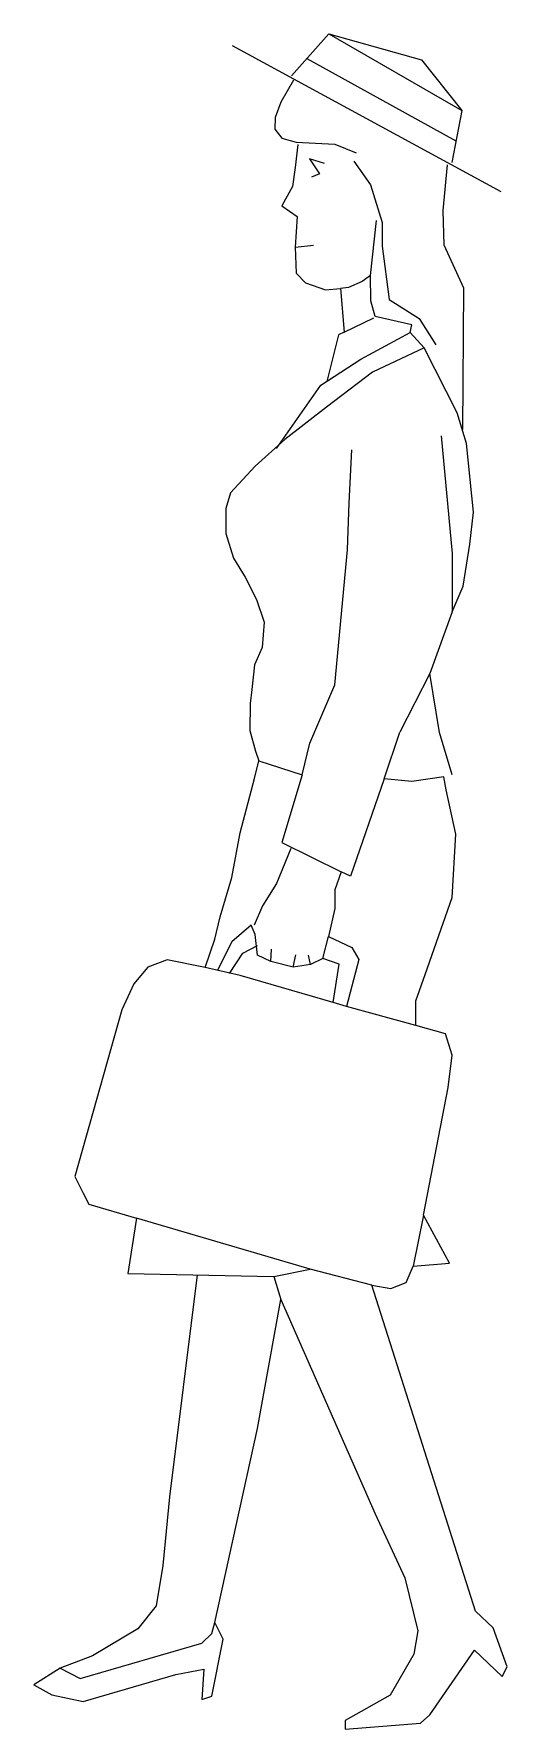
# Model space of a CAD drawing. Extents: x 114.56 to 115.03, y 208.33 to 210.02.
import ezdxf

# ---------------------------------------------------------------- set-up
doc = ezdxf.new("R2010")
doc.units = 0
doc.header["$LTSCALE"] = 25
doc.header["$MEASUREMENT"] = 0
doc.layers.get('0').update_dxf_attribs({"linetype": 'CONTINUOUS'})

msp = doc.modelspace()

# ---------------------------------------------------------------- linework, layer by layer
at = {"color": 0, "linetype": 'BYBLOCK'}
for p, q in [((114.7594, 210.0105), (115.0274, 209.865)), ((114.8339, 209.9974), (114.9826, 209.9153)), ((114.8205, 209.9757), (114.8079, 209.9538)), ((114.825, 209.9118), (114.8222, 209.8887)), ((114.8222, 209.8887), (114.8198, 209.8697)), ((114.8365, 209.8975), (114.8464, 209.8824)), ((114.8516, 209.8927), (114.8365, 209.8975)), ((114.9698, 209.8458), (114.9743, 209.8915)), ((114.8198, 209.8697), (114.8091, 209.8506)), ((114.8464, 209.8824), (114.8385, 209.8792)), ((114.8091, 209.8506), (114.8242, 209.8399)), ((114.8242, 209.8399), (114.8222, 209.8094)), ((114.8974, 209.7812), (114.9035, 209.8359)), ((114.9709, 209.8113), (114.9698, 209.8458)), ((114.8222, 209.8094), (114.8405, 209.8114)), ((114.8222, 209.8094), (114.8234, 209.7836)), ((114.9903, 209.7685), (114.9709, 209.8113)), ((114.8234, 209.7836), (114.8325, 209.7737)), ((114.8325, 209.7737), (114.8524, 209.7669)), ((114.8524, 209.7669), (114.8675, 209.7681)), ((114.8756, 209.7693), (114.8675, 209.7681)), ((114.8675, 209.7681), (114.871, 209.7248)), ((114.8891, 209.7752), (114.8756, 209.7693)), ((114.8974, 209.7812), (114.8891, 209.7752)), ((114.8978, 209.7558), (114.8974, 209.7812)), ((114.9894, 209.6277), (114.9903, 209.7685)), ((114.9022, 209.7403), (114.8978, 209.7558)), ((114.871, 209.7248), (114.9006, 209.7391)), ((114.9387, 209.732), (114.9022, 209.7403)), ((114.8655, 209.7221), (114.854, 209.6756)), ((114.871, 209.7248), (114.8655, 209.7221)), ((114.8879, 209.6978), (114.9371, 209.7244)), ((114.9371, 209.7244), (114.9387, 209.732)), ((114.9371, 209.7244), (114.951, 209.709)), ((114.951, 209.709), (114.8994, 209.6848)), ((114.9839, 209.6443), (114.951, 209.709)), ((114.848, 209.6717), (114.8879, 209.6978)), ((114.8994, 209.6848), (114.8536, 209.6498)), ((114.8036, 209.6086), (114.848, 209.6717)), ((114.8536, 209.6498), (114.8119, 209.6177)), ((114.8536, 209.6498), (114.8119, 209.6177)), ((114.9931, 209.6137), (114.9839, 209.6443)), ((114.9931, 209.6137), (114.9839, 209.6443)), ((114.8119, 209.6177), (114.7825, 209.5911)), ((114.8119, 209.6177), (114.7825, 209.5911)), ((114.9677, 209.6213), (114.9788, 209.5042)), ((114.876, 209.5546), (114.8788, 209.6074)), ((115.0002, 209.5454), (114.9931, 209.6137)), ((114.7825, 209.5911), (114.7579, 209.5645)), ((114.7579, 209.5645), (114.7532, 209.549)), ((114.7532, 209.549), (114.7532, 209.524)), ((114.8744, 209.5077), (114.876, 209.5546)), ((114.9963, 209.5133), (115.0002, 209.5454)), ((114.7532, 209.524), (114.7607, 209.4994)), ((114.7607, 209.4994), (114.7726, 209.4804)), ((114.8619, 209.3732), (114.8744, 209.5077)), ((114.9788, 209.5042), (114.9788, 209.4458)), ((114.9899, 209.4716), (114.9963, 209.5133)), ((114.7726, 209.4804), (114.7837, 209.4581)), ((114.9788, 209.4458), (114.9899, 209.4716)), ((114.7837, 209.4581), (114.7913, 209.4355)), ((114.7913, 209.4355), (114.7893, 209.4105)), ((114.9788, 209.4458), (114.9566, 209.3843)), ((114.7893, 209.4105), (114.7817, 209.393)), ((114.7817, 209.393), (114.779, 209.3684)), ((114.9566, 209.3843), (114.9268, 209.326)), ((114.9661, 209.3256), (114.9566, 209.3843)), ((114.779, 209.3684), (114.7774, 209.3546)), ((114.8369, 209.3149), (114.8619, 209.3732)), ((114.7774, 209.3546), (114.777, 209.3276)), ((114.777, 209.3276), (114.7829, 209.3069)), ((114.8294, 209.2835), (114.8369, 209.3149)), ((114.9109, 209.2795), (114.9268, 209.326)), ((114.9788, 209.2835), (114.9661, 209.3256)), ((114.7817, 209.2799), (114.7861, 209.2974)), ((114.7829, 209.3069), (114.7861, 209.2974)), ((114.7861, 209.2974), (114.8294, 209.2835)), ((114.7675, 209.2256), (114.7817, 209.2799)), ((114.8294, 209.2835), (114.8091, 209.216)), ((114.9109, 209.2795), (114.8776, 209.1823)), ((114.9387, 209.2768), (114.9109, 209.2795)), ((114.9705, 209.2815), (114.9387, 209.2768)), ((114.9728, 209.2684), (114.9705, 209.2815)), ((114.9824, 209.2244), (114.9728, 209.2684)), ((114.7591, 209.1811), (114.7675, 209.2256)), ((114.8091, 209.216), (114.8683, 209.1867)), ((114.9788, 209.1613), (114.9824, 209.2244)), ((114.8179, 209.2101), (114.8036, 209.1752)), ((114.7476, 209.1418), (114.7591, 209.1811)), ((114.8683, 209.1867), (114.8619, 209.1688)), ((114.8776, 209.1823), (114.8683, 209.1867)), ((114.8036, 209.1752), (114.7897, 209.1529)), ((114.8619, 209.1688), (114.8619, 209.1502)), ((114.9518, 209.0843), (114.9788, 209.1613)), ((114.7897, 209.1529), (114.7813, 209.1335)), ((114.8619, 209.1502), (114.8556, 209.1224)), ((114.7421, 209.1196), (114.7476, 209.1418)), ((114.7786, 209.1335), (114.7591, 209.1168)), ((114.7825, 209.1244), (114.7786, 209.1335)), ((114.7325, 209.0914), (114.7421, 209.1196)), ((114.7591, 209.1168), (114.7448, 209.0886)), ((114.7702, 209.1057), (114.7849, 209.1133)), ((114.7849, 209.1037), (114.7825, 209.1244)), ((114.798, 209.0974), (114.7988, 209.1097)), ((114.85, 209.1002), (114.8556, 209.1224)), ((114.8556, 209.1224), (114.8788, 209.1113)), ((114.8788, 209.1113), (114.8859, 209.0994)), ((114.6948, 209.099), (114.6754, 209.0918)), ((114.7325, 209.0914), (114.6948, 209.099)), ((114.7567, 209.0855), (114.7702, 209.1057)), ((114.798, 209.0974), (114.7849, 209.1037)), ((114.8202, 209.0918), (114.798, 209.0974)), ((114.8202, 209.0918), (114.823, 209.1041)), ((114.8377, 209.0942), (114.8202, 209.0918)), ((114.8377, 209.0942), (114.8357, 209.1037)), ((114.85, 209.1002), (114.8377, 209.0942)), ((114.8663, 209.0946), (114.85, 209.1002)), ((114.8603, 209.0565), (114.8663, 209.0946)), ((114.8859, 209.0994), (114.8736, 209.0525)), ((114.6754, 209.0918), (114.6615, 209.0752)), ((114.7675, 209.0835), (114.7325, 209.0914)), ((114.8603, 209.0565), (114.7675, 209.0835)), ((114.9427, 209.0581), (114.9518, 209.0843)), ((114.6615, 209.0752), (114.6496, 209.049)), ((114.6496, 209.049), (114.6027, 208.8831)), ((114.8736, 209.0525), (114.8603, 209.0565)), ((114.9427, 209.0335), (114.8736, 209.0525)), ((114.9427, 209.0335), (114.9427, 209.0581)), ((114.972, 209.0251), (114.9427, 209.0335)), ((114.9788, 209.0041), (114.972, 209.0251)), ((114.9748, 208.9716), (114.9788, 209.0041)), ((114.9502, 208.8446), (114.9748, 208.9716)), ((114.6027, 208.8831), (114.6111, 208.8664)), ((114.6111, 208.8664), (114.6166, 208.8553)), ((114.6166, 208.8553), (114.6643, 208.8414)), ((114.6643, 208.8414), (114.6555, 208.7862)), ((114.8373, 208.7906), (114.6643, 208.8414)), ((114.9502, 208.8446), (114.9399, 208.7938)), ((114.9502, 208.8446), (114.9478, 208.8327)), ((114.976, 208.7965), (114.9502, 208.8446)), ((114.8012, 208.7834), (114.8373, 208.7906)), ((114.8986, 208.7747), (114.8373, 208.7906)), ((114.9328, 208.7775), (114.9399, 208.7938)), ((114.9399, 208.7938), (114.976, 208.7965)), ((114.6555, 208.7862), (114.8012, 208.7834)), ((114.7246, 208.785), (114.6972, 208.5636)), ((114.8012, 208.7834), (114.8079, 208.7604)), ((115.0022, 208.4497), (114.8986, 208.7747)), ((114.8986, 208.7747), (114.9177, 208.7715)), ((114.9177, 208.7715), (114.9328, 208.7775)), ((114.7849, 208.6318), (114.8079, 208.7604)), ((114.8079, 208.7604), (114.9022, 208.5469)), ((114.7421, 208.4386), (114.7849, 208.6318)), ((114.6972, 208.5636), (114.6905, 208.4953)), ((114.9022, 208.5469), (114.9316, 208.483)), ((114.6905, 208.4953), (114.6837, 208.4552)), ((114.9316, 208.483), (114.9447, 208.4302)), ((114.6837, 208.4552), (114.6655, 208.4322)), ((114.7393, 208.4275), (114.7421, 208.4386)), ((114.7504, 208.4219), (114.7421, 208.4386)), ((115.0197, 208.433), (115.0022, 208.4497)), ((114.6079, 208.3826), (114.7294, 208.4179)), ((114.6655, 208.4322), (114.6202, 208.4052)), ((114.7294, 208.4179), (114.7393, 208.4275)), ((114.7393, 208.3651), (114.7504, 208.4219)), ((114.9447, 208.4302), (114.9407, 208.4068)), ((115.0336, 208.3941), (115.0197, 208.433)), ((114.6202, 208.4052), (114.5881, 208.3929)), ((114.9407, 208.4068), (114.9169, 208.3659)), ((114.9566, 208.3465), (115.001, 208.4108)), ((115.001, 208.4108), (115.0288, 208.3846)), ((114.5881, 208.3929), (114.5619, 208.3763)), ((114.5881, 208.3929), (114.6079, 208.3826)), ((114.6111, 208.3596), (114.7032, 208.3866)), ((114.7032, 208.3866), (114.7313, 208.3921)), ((114.7313, 208.3921), (114.7294, 208.3616)), ((115.0288, 208.3846), (115.0336, 208.3941)), ((114.5619, 208.3763), (114.5797, 208.3663)), ((114.5797, 208.3663), (114.6111, 208.3596)), ((114.9169, 208.3659), (114.872, 208.3409)), ((114.7294, 208.3616), (114.7393, 208.3651)), ((114.872, 208.3409), (114.872, 208.3322)), ((114.872, 208.3322), (114.9474, 208.3382)), ((114.9474, 208.3382), (114.9566, 208.3465))]:
    msp.add_line(p, q, dxfattribs=at)
for points in [[(114.8185, 209.9802), (114.8559, 210.022), (114.9885, 209.9456), (114.9784, 209.8938)], [(114.8559, 210.022), (114.9481, 209.996), (114.9885, 209.9456)], [(114.8079, 209.9538), (114.8025, 209.9388), (114.802, 209.9269), (114.809, 209.9179), (114.8234, 209.9139), (114.8618, 209.912), (114.8832, 209.9035)], [(114.8807, 209.895), (114.8973, 209.8715), (114.9091, 209.834), (114.9091, 209.8104), (114.916, 209.7571), (114.9459, 209.7383), (114.9625, 209.712)]]:
    msp.add_lwpolyline(points, dxfattribs=at)

doc.saveas('drawing.dxf')
